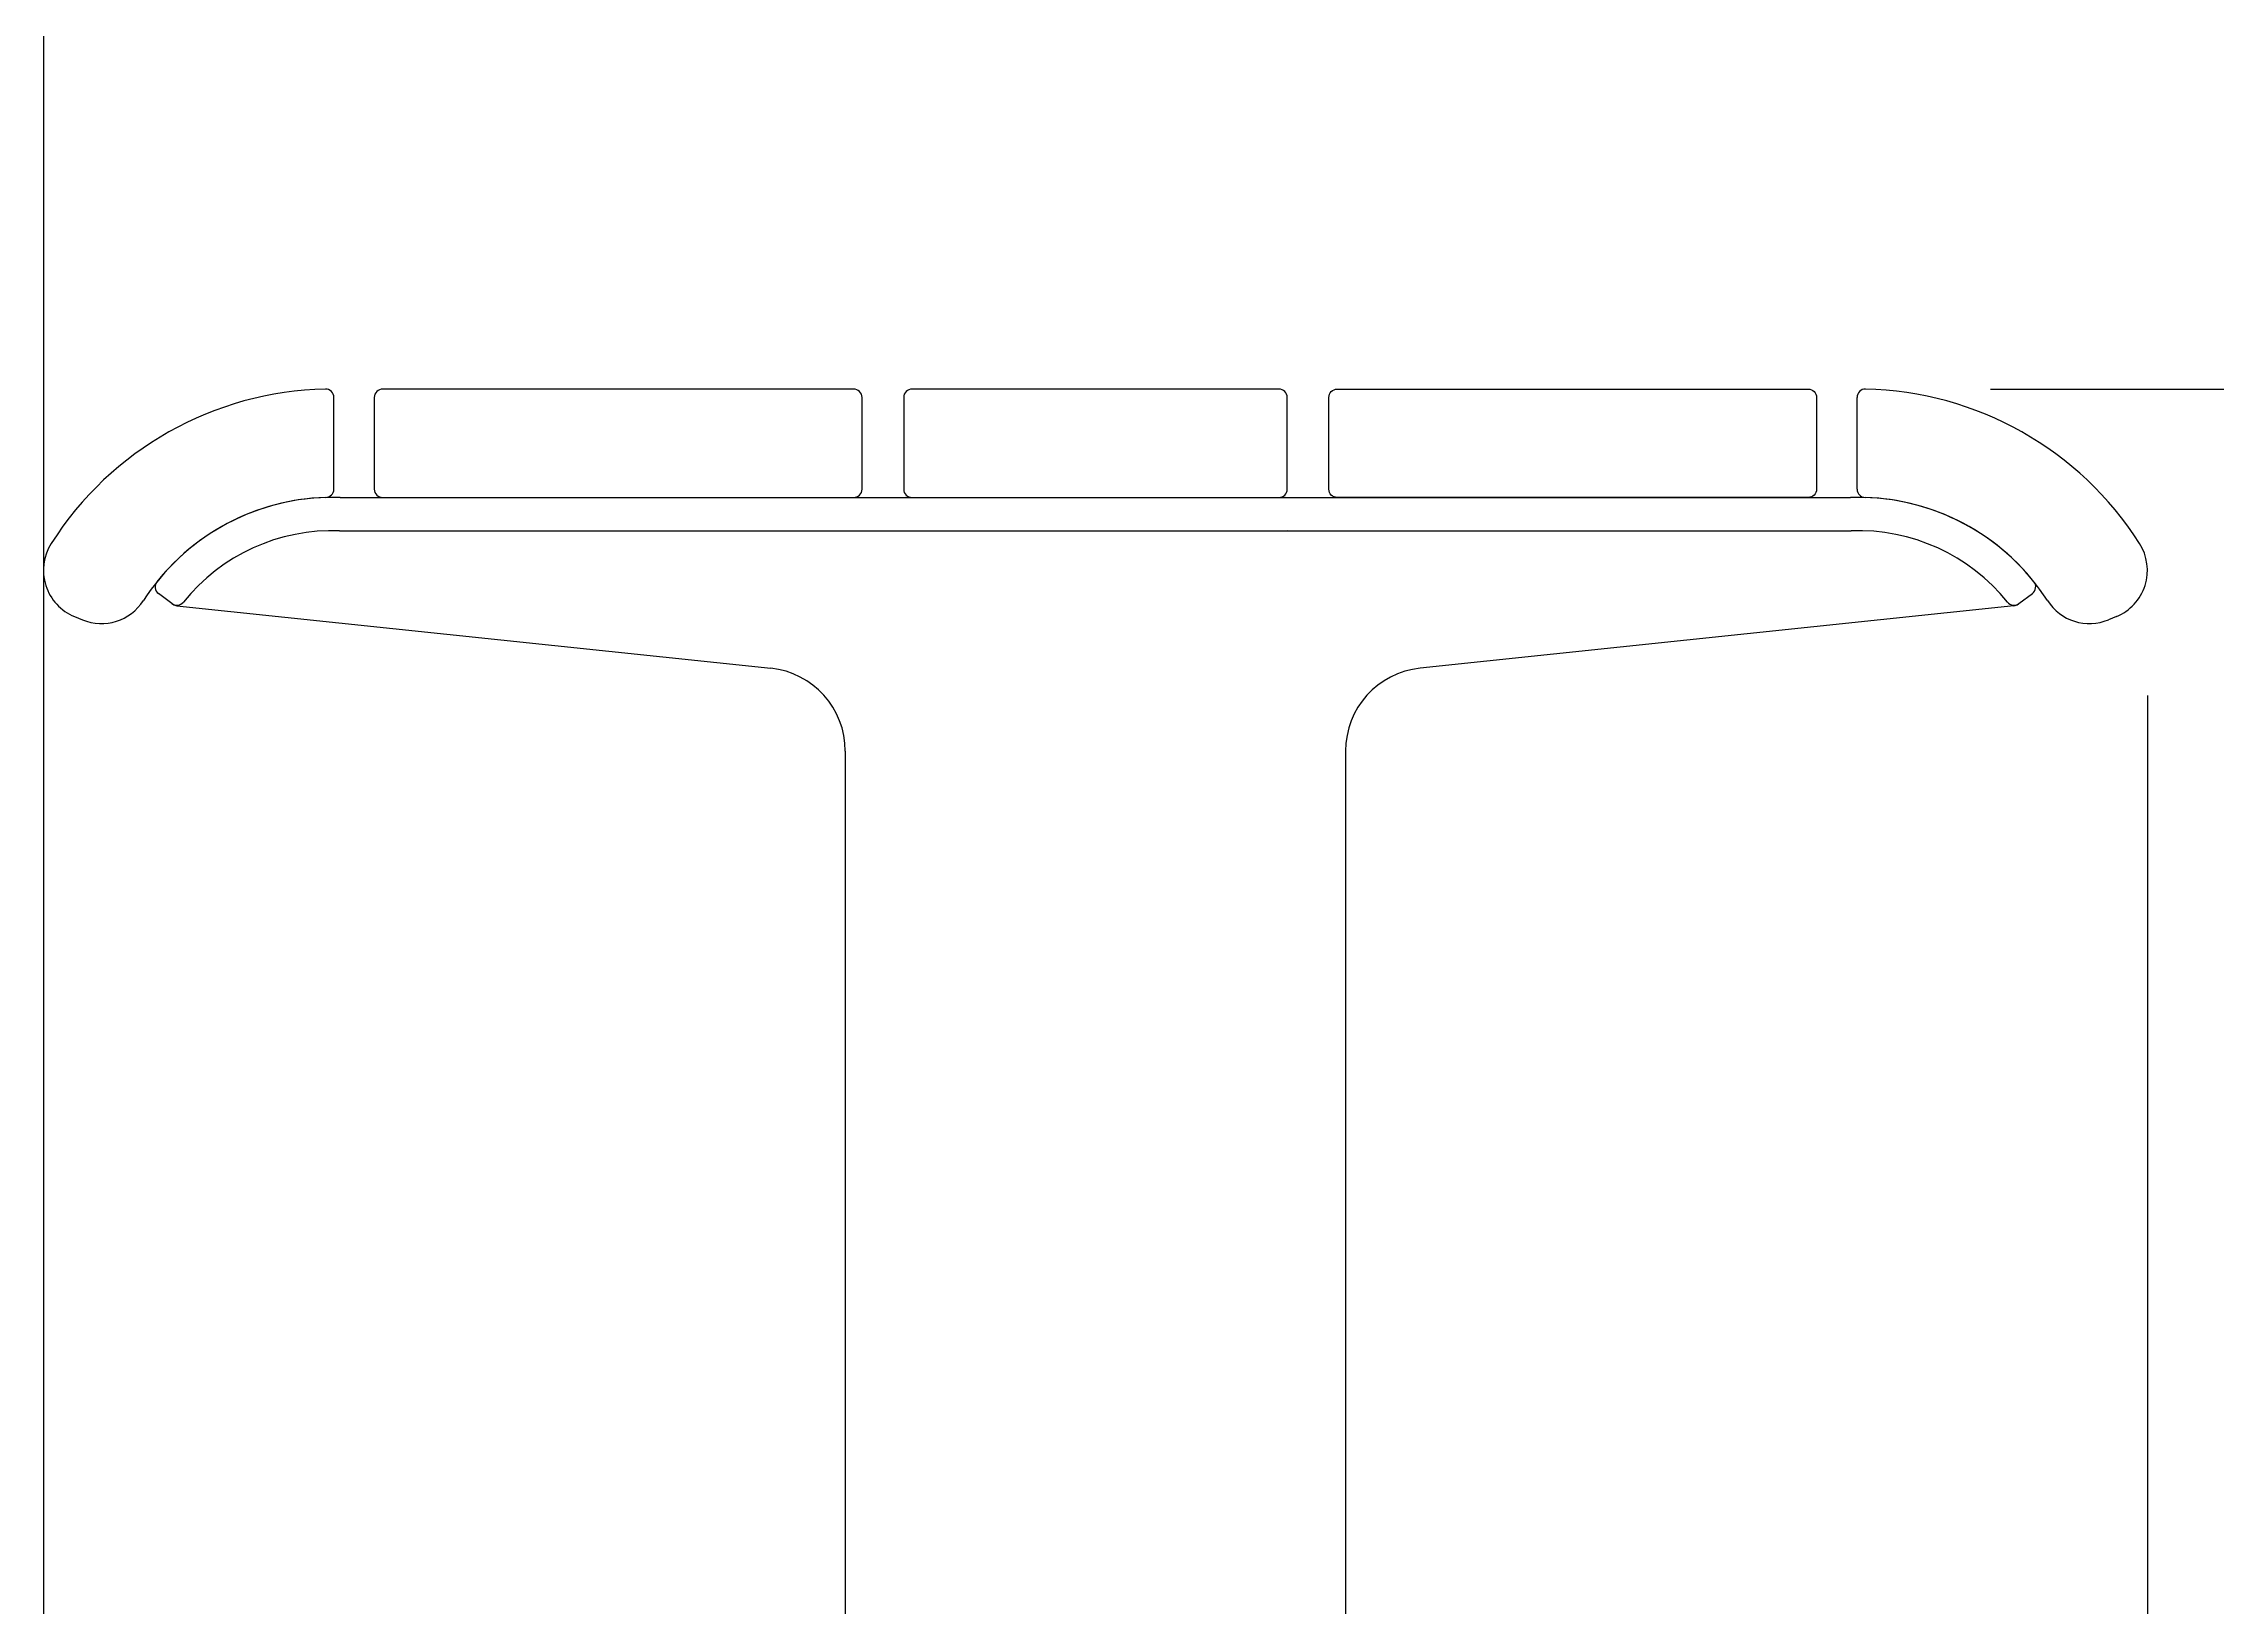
# Model space of a CAD drawing. Header units: millimetres. Extents: x 5064 to 11004, y 3085 to 7285.
# Drawn here: x 5464 to 5986, y 6160 to 6535 of the extents above; entities that cross this region are included whole.
import ezdxf

# ---------------------------------------------------------------- set-up
doc = ezdxf.new("R2010")
doc.units = ezdxf.units.MM
doc.header["$LTSCALE"] = 0.3
doc.layers.add('Nekreslit', color=6, linetype='Continuous', plot=False)
doc.styles.add('SEACAD_Arial', font='arial.ttf', dxfattribs={"width": 0.8})
doc.dimstyles.new('ISO-25', dxfattribs={"dimtxt": 1.6, "dimasz": 2, "dimexe": 0.5, "dimexo": 1.5, "dimtad": 1, "dimdec": 0, "dimtxsty": 'SEACAD_Arial', "dimcen": 2, "dimadec": 0, "dimazin": 0, "dimtfac": 1, "dimtdec": 0, "dimtmove": 0, "dimatfit": 3, "dimfxl": 1, "dimarcsym": 0})

# ---------------------------------------------------------------- blocks, each defined once
blk = doc.blocks.new('*D152')
at = {"color": 0, "lineweight": -2, "transparency": 16777216}
for p, q in [((5931.53, 6452.46), (6395.36, 6452.46)), ((6385.36, 6412.46), (6385.36, 6050.45)), ((6254.45, 6010.45), (6395.36, 6010.45))]:
    blk.add_line(p, q, dxfattribs=at)
at = {"color": 0, "transparency": 16777216}
for points in [[(6378.69, 6412.46), (6392.03, 6412.46), (6385.36, 6452.46)], [(6378.69, 6050.45), (6392.03, 6050.45), (6385.36, 6010.45)]]:
    blk.add_solid(points, dxfattribs=at)
at = {"layer": 'Defpoints', "color": 0, "transparency": 16777216}
for p in [(5901.53, 6452.46), (6224.45, 6010.45), (6385.36, 6010.45)]:
    blk.add_point(p, dxfattribs=at)
at = {"color": 0, "transparency": 16777216, "insert": (6356.79, 6231.45), "char_height": 32, "attachment_point": 5, "rotation": 90, "style": 'SEACAD_Arial'}
blk.add_mtext('442', dxfattribs=at)
blk = doc.blocks.new('*D163')
at = {"color": 0, "lineweight": -2, "transparency": 16777216}
for p, q in [((5464.41, 6378.98), (5464.41, 5810.08)), ((5969.15, 6378.98), (5969.15, 5810.08)), ((5504.41, 5820.08), (5929.15, 5820.08))]:
    blk.add_line(p, q, dxfattribs=at)
at = {"color": 0, "transparency": 16777216}
for points in [[(5504.41, 5826.74), (5504.41, 5813.41), (5464.41, 5820.08)], [(5929.15, 5826.74), (5929.15, 5813.41), (5969.15, 5820.08)]]:
    blk.add_solid(points, dxfattribs=at)
at = {"layer": 'Defpoints', "color": 0, "transparency": 16777216}
for p in [(5464.41, 6408.98), (5969.15, 6408.98), (5969.15, 5820.08)]:
    blk.add_point(p, dxfattribs=at)
at = {"color": 0, "transparency": 16777216, "insert": (5716.78, 5848.92), "char_height": 32, "attachment_point": 5, "style": 'SEACAD_Arial'}
blk.add_mtext('505', dxfattribs=at)

msp = doc.modelspace()

# ---------------------------------------------------------------- linework, layer by layer
for p, q in [((5534.08, 6428.44), (5534.08, 6450.46)), ((5899.49, 6428.44), (5899.49, 6450.46)), ((5535.6, 6426.45), (5897.96, 6426.45)), ((5672.64, 6426.45), (5760.92, 6426.45)), ((5672.64, 6426.45), (5760.92, 6426.45)), ((5535.46, 6418.45), (5898.1, 6418.45)), ((5672.64, 6418.45), (5760.92, 6418.45)), ((5672.64, 6418.45), (5760.92, 6418.45)), ((5495.23, 6401.01), (5492.01, 6403.39)), ((5938.33, 6401.01), (5941.55, 6403.39)), ((5471.85, 6397.88), (5473.74, 6397.11)), ((5495.44, 6400.85), (5495.23, 6401.01)), ((5496.42, 6400.47), (5638.87, 6385.5)), ((5937.14, 6400.47), (5794.69, 6385.5)), ((5938.12, 6400.85), (5938.33, 6401.01)), ((5961.71, 6397.88), (5959.83, 6397.11)), ((5656.78, 6365.61), (5656.78, 5980.45)), ((5776.78, 6365.61), (5776.78, 5980.45))]:
    msp.add_line(p, q)
for points in [[(5545.78, 6426.45), (5658.78, 6426.45, 0.414214), (5660.78, 6428.45), (5660.78, 6450.45, 0.414214), (5658.78, 6452.45), (5545.78, 6452.45, 0.414214), (5543.78, 6450.45), (5543.78, 6428.45, 0.414214)], [(5672.78, 6426.45), (5760.78, 6426.45, 0.414214), (5762.78, 6428.45), (5762.78, 6450.45, 0.414214), (5760.78, 6452.45), (5672.78, 6452.45, 0.414214), (5670.78, 6450.45), (5670.78, 6428.45, 0.414214)], [(5672.78, 6426.45), (5760.78, 6426.45, 0.414214), (5762.78, 6428.45), (5762.78, 6450.45, 0.414214), (5760.78, 6452.45), (5672.78, 6452.45, 0.414214), (5670.78, 6450.45), (5670.78, 6428.45, 0.414214)], [(5887.78, 6426.45), (5774.78, 6426.45, -0.414214), (5772.78, 6428.45), (5772.78, 6450.45, -0.414214), (5774.78, 6452.45), (5887.78, 6452.45, -0.414214), (5889.78, 6450.45), (5889.78, 6428.45, -0.414214)]]:
    msp.add_lwpolyline(points, format="xyb", close=True)
for centre, radius, start, end in [((5533.78, 6372.48), 80, 91.2531, 147.5345), ((5532.08, 6450.46), 2, 0, 91.2531), ((5901.49, 6450.46), 2, 88.7469, 180), ((5899.78, 6372.48), 80, 32.4655, 88.7469), ((5532.08, 6428.45), 2, 271.7455, 359.6988), ((5901.49, 6428.45), 2, 180.3012, 268.2545), ((5533.78, 6372.48), 54, 91.7455, 147.2231), ((5533.78, 6372.48), 54, 88.0653, 141.2928), ((5672.64, 6446.45), 20, 266, 270), ((5672.64, 6446.45), 20, 266, 270), ((5760.92, 6446.45), 20, 270, 274), ((5760.92, 6446.45), 20, 270, 274), ((5899.78, 6372.48), 54, 38.7072, 91.9334), ((5899.78, 6372.48), 54, 32.7769, 88.2545), ((5533.78, 6372.48), 46, 87.9052, 141.109), ((5760.92, 6446.45), 28, 270, 274), ((5760.92, 6446.45), 28, 270, 274), ((5899.78, 6372.48), 46, 38.891, 92.0948), ((5476.41, 6408.98), 12, 147.5345, 247.6988), ((5957.15, 6408.98), 12, 292.3012, 32.4655), ((5493.2, 6405), 2, 141.2928, 233.497), ((5940.36, 6405), 2, 306.503, 38.7072), ((5478.29, 6408.21), 12, 247.6988, 327.2231), ((5496.42, 6402.61), 2, 233.497, 321.109), ((5496.63, 6402.46), 2, 233.497, 264), ((5937.14, 6402.61), 2, 218.891, 306.503), ((5936.93, 6402.46), 2, 276, 306.503), ((5955.27, 6408.21), 12, 212.7769, 292.3012), ((5636.78, 6365.61), 20, 0, 84), ((5796.78, 6365.61), 20, 96, 180)]:
    msp.add_arc(centre, radius, start, end)
at = {"layer": 'Nekreslit'}
msp.add_lwpolyline([(5464.41, 3285.28), (9504.41, 3285.28), (9504.41, 6885.28), (5464.41, 6885.28)], close=True, dxfattribs=at)

# ---------------------------------------------------------------- dimensions: what is measured, and where the dimension line sits
dim = msp.add_linear_dim(base=(6385.36, 6010.45), p1=(5901.53, 6452.46), p2=(6224.45, 6010.45), angle=90, dimstyle='ISO-25')
dim.commit()
dim.dimension.update_dxf_attribs({"geometry": '*D152', "text_midpoint": (6356.79, 6231.45)})
dim = msp.add_linear_dim(base=(5969.15, 5820.08), p1=(5464.41, 6408.98), p2=(5969.15, 6408.98), dimstyle='ISO-25')
dim.commit()
dim.dimension.update_dxf_attribs({"geometry": '*D163', "text_midpoint": (5716.78, 5848.92)})

doc.saveas('drawing.dxf')
